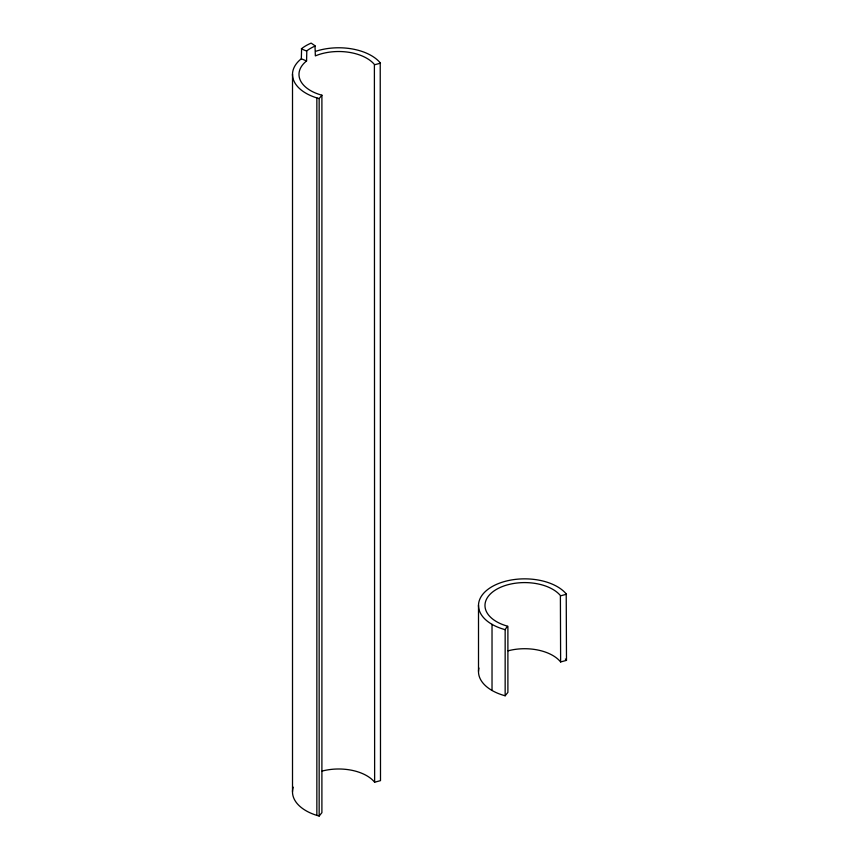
<?xml version="1.0" encoding="UTF-8"?>
<svg xmlns="http://www.w3.org/2000/svg" width="859" height="859" viewBox="0 0 859 859"><rect width="100%" height="100%" fill="white"/><g stroke="black" fill="none" stroke-linecap="round" stroke-linejoin="round"><path stroke-width="1.29" d="M293.23 787.177A46.161 26.65 0 0 0 316.853 815.384L319.161 816.05L319.161 98.581L321.9 95.188L319.913 94.619A39.686 22.914 0 0 1 305.847 61.547L306.566 60.968L306.813 50.853A39.686 22.914 0 0 1 315.006 46.118L315.35 55.899L316.359 55.481A39.686 22.914 0 0 1 374.395 64.457L374.631 782.216L380.494 780.638L380.226 62.825A46.161 26.65 0 0 0 316.005 51.207M319.161 816.05L321.9 812.657L321.9 95.188M505.156 629.647L507.39 626.125A39.686 22.914 0 0 1 496.599 589.295A39.686 22.914 0 0 1 560.39 595.534L560.626 661.945L566.489 660.367L566.221 593.902A46.161 26.65 0 0 0 492.024 586.654A46.161 26.65 0 0 0 504.577 629.497L505.156 629.647L505.156 695.779L504.577 695.618A46.161 26.65 0 0 1 478.925 668.012M505.156 695.779L507.894 692.386L507.894 626.265M316.853 815.384L316.853 97.915A46.161 26.65 0 0 1 300.489 59.443L301.326 58.766L301.606 48.619A46.161 26.65 0 0 1 311.141 43.111L315.35 45.978M374.631 64.747L380.494 63.169M560.626 595.824L566.489 594.235M319.161 98.581L316.853 97.915M301.326 48.845L306.566 51.046M301.326 58.766L306.566 60.968M566.489 660.367L566.221 660.023A46.161 26.65 0 0 0 565.351 659.036M560.626 661.945L560.39 661.655A39.686 22.914 0 0 0 508.141 650.8M374.631 782.216L374.395 781.926A39.686 22.914 0 0 0 326.796 770.04L325.228 770.34A39.686 22.914 0 0 0 322.146 771.071M492.024 624.343L492.024 690.475M478.506 605.219L478.506 671.351M292.511 74.153L292.511 791.622"/></g></svg>
